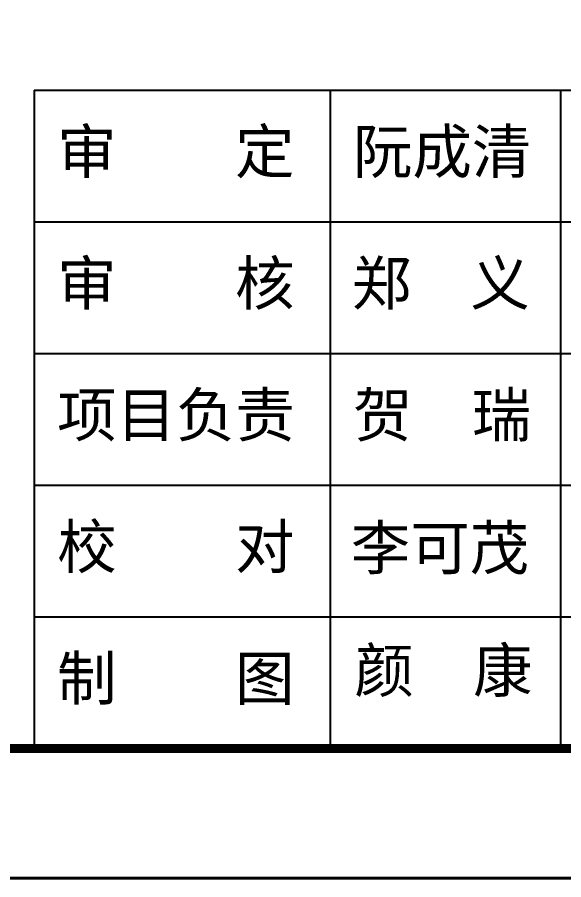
# Model space of a CAD drawing. Header units: millimetres. Extents: x 7577 to 20709, y -191 to 3630.
# Drawn here: x 8510.9 to 8556.5, y 470.2 to 542.1 of the extents above; entities that cross this region are included whole.
import ezdxf

# ---------------------------------------------------------------- set-up
doc = ezdxf.new("R2010")
doc.units = ezdxf.units.MM
doc.layers.add('GiCAD_PouMian', color=7, linetype='Continuous')
doc.layers.add('GiCAD_TuLi', color=7, linetype='Continuous')
doc.styles.get("Standard").update_dxf_attribs({"font": ''})
doc.styles.get('Standard').set_extended_font_data('SimSun')

msp = doc.modelspace()

# ---------------------------------------------------------------- linework, layer by layer
at = {"color": 7}
for p, q in [((8512.35, 536.065), (8512.35, 481.166)), ((8537.024, 536.065), (8537.024, 481.166)), ((8556.218, 536.065), (8556.218, 481.166))]:
    msp.add_line(p, q, dxfattribs=at)
msp.add_lwpolyline([(8512.35, 536.065), (8697.636, 536.065)], dxfattribs=at)
at = {"color": 7, "lineweight": -3}
for points in [[(8512.35, 525.085), (8580.74, 525.085)], [(8512.35, 514.105), (8697.636, 514.105)], [(8512.35, 503.125), (8697.636, 503.125)], [(8512.35, 492.146), (8697.636, 492.146)]]:
    msp.add_lwpolyline(points, dxfattribs=at)
at = {"layer": 'GiCAD_PouMian'}
for points, const_width in [([(8254.811, 470.366), (8708.411, 470.366), (8708.411, 791.126), (8254.811, 791.126), (8254.811, 470.366)], 0.27), ([(8281.811, 481.166), (8697.611, 481.166), (8697.611, 780.326), (8281.811, 780.326), (8281.811, 481.166), (8697.611, 481.166)], 0.756)]:
    msp.add_lwpolyline(points, dxfattribs=dict(at, const_width=const_width))
at = {"layer": 'GiCAD_TuLi', "color": 7}
msp.add_line((8512.35, 481.166), (8697.611, 481.166), dxfattribs=at)

# ---------------------------------------------------------------- texts
at = {"color": 7, "char_height": 3.6316, "width": 75.96088, "attachment_point": 1}
for s, insert in [('\\fSimSun|b0|i0|c134|p49;审    定', (8514.261, 532.757)), ('{\\fSimSun|b0|i0|c134|p49;阮成清}', (8538.935, 532.757)), ('\\fSimSun|b0|i0|c134|p49;审    核', (8514.261, 521.777)), ('{\\fSimSun|b0|i0|c134|p49;郑  义}', (8538.828, 521.783)), ('\\fSimSun|b0|i0|c134|p49;项目负责', (8514.261, 510.797)), ('{\\fSimSun|b0|i0|c134|p49;贺  瑞}', (8538.935, 510.797)), ('\\fSimSun|b0|i0|c134|p49;校    对', (8514.261, 499.818)), ('{\\fSimSun|b0|i0|c134|p49;李可茂}', (8538.748, 499.715)), ('{\\fSimSun|b0|i0|c134|p49;颜  康}', (8539.048, 489.505)), ('\\fSimSun|b0|i0|c134|p49;制    图', (8514.261, 488.838))]:
    msp.add_mtext(s, dxfattribs=dict(at, insert=insert))

doc.saveas('drawing.dxf')
